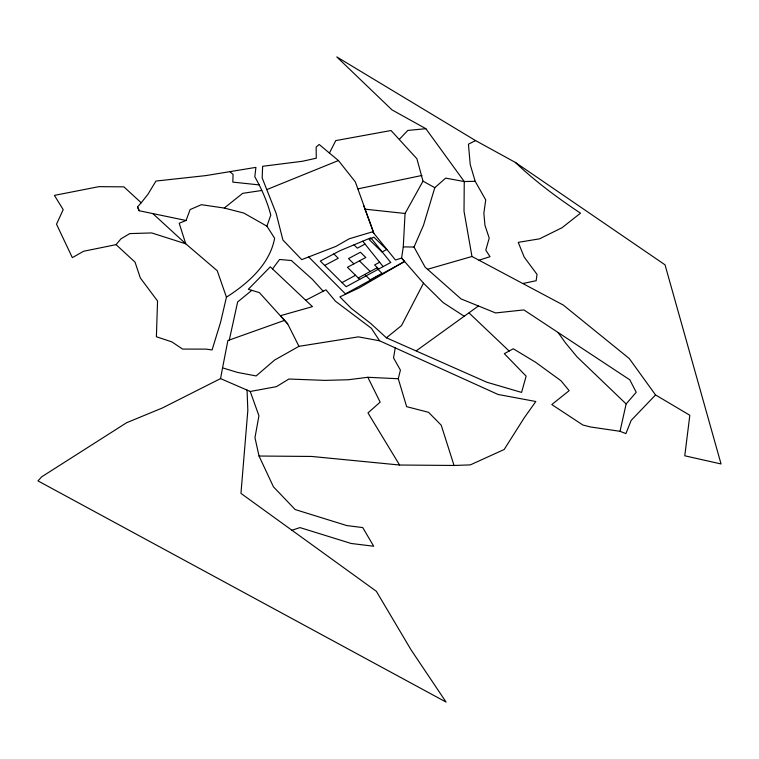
<?xml version="1.0" encoding="UTF-8"?>
<svg xmlns="http://www.w3.org/2000/svg" width="759" height="759" viewBox="0 0 759 759"><rect width="100%" height="100%" fill="white"/><g stroke="black" fill="none" stroke-linecap="round" stroke-linejoin="round"><path stroke-width="1.14" d="M655.548 394.946L629.239 358.514L563.33 305.09L471.965 256.476L464.024 211.258L464.252 181.543L425.865 128.698L391.957 109.856L336.797 56.916L475.58 140.595L515.323 162.407L665.026 264.825L721.05 463.958L684.77 455.798L689.827 415.268L655.548 394.946L631.184 420.372L625.89 433.617L620.037 431.302L590.426 426.956L582.865 425.012L551.802 404.556L569.146 390.667L561.053 380.8L535.626 362.28L513.274 348.761L504.318 353.656L526.129 376.141L521.575 392.412L486.794 382.213L386.397 337.802L370.658 323.4L351.417 308.496L339.899 296.892L359.178 287.86L404.566 261.485L401.606 258.069L403.276 246.903L405.059 213.478L423.019 181.173L416.9 158.735L391.037 130.52L335.772 140.595L329.406 153.052L338.429 160.538L355.335 181.904L373.248 231.609L349.187 238.8L336.038 246.343L301.712 259.635L282.908 240.005L276.134 213.336L262.168 177.919L262.642 166.278L302.556 161.259L316.266 158.204L316.171 147.056L319.178 144.457L329.406 153.052M395.268 347.622L393.541 357.954L400.42 370.079L398.266 378.732L406.653 406.672L428.569 412.317L441.235 425.201L454.043 465.466L470.333 464.887L504.175 449.499L524.317 417.687L535.816 401.502L498.027 394.462L379.576 340.782L358.39 336.863L298.951 346.341L274.606 360.051L256.134 375.942L237.586 372.441L222.567 367.868L227.88 340.544L284.549 320.364L287.699 323.894L298.951 346.341M247.064 390.098L247.832 410.41L240.954 493.397L376.35 591.28L410.998 649.751L446.093 702.084L37.95 480.883L41.764 476.775L126.601 422.735L162.454 407.944L220.546 378.608L222.567 367.868M620.037 431.302L626.128 403.949L636.232 392.289L629.79 379.804L523.871 309.919L495.58 312.936L460.998 298.885L425.078 267.111L414.025 247.036L423.513 225.243L434.793 187.672L445.666 178.118L464.252 181.543L475.172 181.297L485.732 199.911L483.863 213.203L484.954 225.338L489.213 238.108L485.798 250.147L490.01 256.694L479.014 260.204M226.448 297.158L220.613 322.158L212.084 349.937L206.012 349.112L182.653 349.093L171.838 341.882L156.392 336.74L157.549 301.01L140.311 277.917L135.045 262.14L116.07 244.645L83.585 251.257L72.342 257.652L56.517 224.209L63.196 209.664L54.411 195.386L98.945 186.648L123.916 186.856L141.202 202.776L137.54 206.97L139.22 210.746L186.069 220.489L190.101 209.579L201.401 204.693L224.247 208.042L243.81 213.061L266.912 226.173L274.625 238.241C269.796 264.388 247.889 283.468 226.448 297.158L217.235 270.726L185.737 243.791L152.815 213.564M229.303 340.032L237.633 301.968L251.817 290.327M266.912 226.173L270.783 215.101C267.291 201.647 261.637 188.868 254.815 176.8L255.906 167.378L205.879 175.595L155.965 181.059L147.901 194.342L141.202 202.776M372.631 231.789L395.486 260.005L401.606 258.069L423.503 283.183L401.511 325.592L386.397 337.802M272.519 268.923L279.559 259.474L291.39 260.527L312.366 279.331L323.182 291.247M116.07 244.645L120.956 238.81L129.817 233.601L151.677 232.928L185.737 243.791L179.2 223.231L186.069 220.489M399.452 139.229L407.82 130.425L425.865 128.698M224.256 208.042L242.671 193.346L261.741 190.471M416.397 350.724L478.455 305.972M404.566 261.485L345.421 293.875L308.685 256.931M358.286 277.984L376.606 268.031L382.043 273.325L370.174 279.824L364.728 274.483M341.996 282.595L355.535 275.27M379.623 262.234L374.604 264.948L378.76 268.99M324.681 265.432L338.258 258.259L333.865 253.933M365.06 244.094L357.375 248.155L353.988 244.853M305.706 300.26L325.943 289.824L335.506 301.266L371.417 328.324L379.576 340.782M475.58 140.595L468.426 144.182L470.219 164.485L475.172 181.297M266.779 189.608L338.429 160.538M291.93 530.247L299.976 527.59L351.18 543.472L373.713 546.243L362.736 527.581L346.854 525.589L295.156 509.545L273.449 486.823L259.037 456.036L254.967 437.687L258.933 415.79L250.242 391.473L220.546 378.608M427.469 269.312L471.965 256.476M523.074 283.477L536.167 280.707L537.03 274.397L524.194 257.092L518.236 242.339L539.554 238.838L562.068 227.7L580.502 213.175C557.58 197.9 535.285 181.42 515.323 162.407M357.783 188.887L421.919 175.471M250.242 391.473L276.428 386.654L288.894 379.026L324.994 380.382L348.286 379.756L367.849 377.289L398.266 378.732M259.037 456.036L311.607 456.444L399.576 465.02L454.043 465.466M403.276 246.903L414.025 247.036M259.274 184.921L232.814 182.103L233.079 174.437L229.93 171.648M363.627 205.556L364.965 209.152L405.059 213.478M423.019 181.173L434.793 187.672M464.423 316.389L443.114 302.575L423.503 283.183M469.119 313.031L509.156 351.056M626.128 403.949L577.02 356.834L565.673 343.134L558.207 332.727M359.415 260.897L370.24 271.485M353.893 263.857L348.504 258.572L360.411 252.244L365.791 257.481L347.442 267.301L359.69 279.369M287.699 323.894L259.388 292.613L248.326 289.274L270.308 266.836L312.461 306.636L280.422 315.706L284.549 320.364M362.736 241.201L383.134 266.608M399.576 465.02L367.973 412.905L380.155 402.137L367.849 377.289M137.54 206.97L139.22 210.746M364.965 209.152L373.836 233.269M390.714 262.481L346.161 286.731L320.289 261.068L340.146 250.631L370.809 237.823L390.714 262.481M386.701 249.512L382.052 252.016L369.178 239.569L373.845 237.112L386.701 249.512"/></g></svg>
